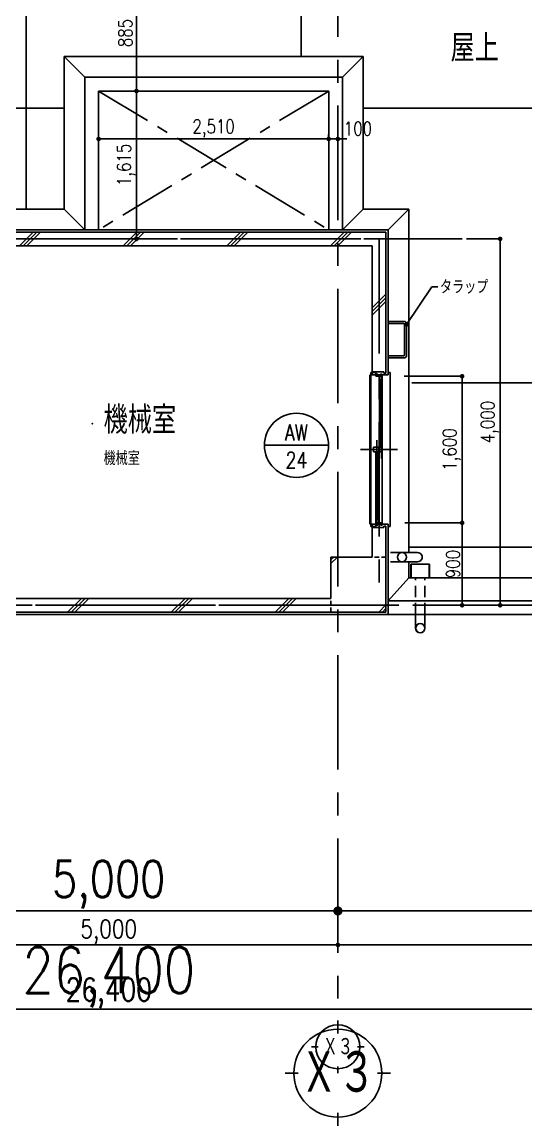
# Model space of a CAD drawing. Header units: millimetres. Extents: x 15495 to 166182, y -39946 to 18307.
# Drawn here: x 103404 to 108900, y -5754 to 6299 of the extents above; entities that cross this region are included whole.
import ezdxf
from ezdxf.enums import TextEntityAlignment as Align

# ---------------------------------------------------------------- set-up
doc = ezdxf.new("R2010")
doc.units = ezdxf.units.MM
doc.header["$LTSCALE"] = 1000
for name, pattern in [('CENTER', [2, 1.25, -0.25, 0.25, -0.25]), ('DASHED2', [0.375, 0.25, -0.125]), ('HIDDEN2', [0.1875, 0.125, -0.0625])]:
    doc.linetypes.add(name, pattern=pattern)
doc.layers.get('0').update_dxf_attribs({"linetype": 'CONTINUOUS'})
for name, color, linetype in [('DT_ID', 13, 'CONTINUOUS'), ('E_TEXT', 3, 'CONTINUOUS'), ('F_FITT1-100', 5, 'CONTINUOUS'), ('F_FITT1-50', 5, 'CONTINUOUS'), ('F_FITT2-100', 1, 'CONTINUOUS'), ('F_FITT2-50', 1, 'CONTINUOUS'), ('TRF-A_ELSE-100', 6, 'CONTINUOUS'), ('TRF-A_ELSE-50', 6, 'CONTINUOUS'), ('TRF-DT_ID-100', 13, 'CONTINUOUS'), ('TRF-E_DIM-100', 3, 'CONTINUOUS'), ('TRF-E_DIM-50', 3, 'CONTINUOUS'), ('TRF-E_GRID-100', 1, 'CENTER'), ('TRF-E_GRID-50', 1, 'CENTER'), ('TRF-E_TEXT-100', 3, 'CONTINUOUS'), ('TRF-E_TEXT-50', 3, 'CONTINUOUS'), ('TRF-F_FINI1-100', 190, 'CONTINUOUS'), ('TRF-F_FINI1-50', 190, 'CONTINUOUS'), ('TRF-F_FITT1-100', 5, 'CONTINUOUS'), ('TRF-F_FITT1-50', 5, 'CONTINUOUS'), ('TRF-F_FITT2-50', 1, 'CONTINUOUS'), ('TRF-F_HAT1-50', 9, 'CONTINUOUS'), ('TRF-F_HIDE-100', 12, 'CONTINUOUS'), ('TRF-F_HIDE-50', 12, 'CONTINUOUS'), ('TRF-H-AREA-50', 1, 'CENTER'), ('TRF-R_COLM-50', 7, 'CONTINUOUS'), ('TRF-R_EWALL-50', 7, 'CONTINUOUS')]:
    doc.layers.add(name, color=color, linetype=linetype)
doc.styles.add('DIM', font='romans.shx', dxfattribs={"width": 0.8, "bigfont": 'bigfont.shx'})
doc.styles.add('ROOM', font='romans.shx', dxfattribs={"width": 0.8, "bigfont": 'bigfont.shx'})
doc.styles.get("Standard").update_dxf_attribs({"font": 'txt.shx', "bigfont": 'bigfont.shx'})
doc.dimstyles.new('DIM100_4_3', dxfattribs={"dimscale": 100, "dimtxt": 4, "dimasz": 1, "dimexe": 0, "dimexo": 1, "dimgap": 0.5, "dimtad": 1, "dimdec": 1, "dimdsep": 46, "dimlunit": 6, "dimtxsty": 'DIM', "dimblk1": 'DOT', "dimblk2": 'DOT', "dimsah": 1, "dimcen": 1, "dimclrd": 256, "dimclre": 256, "dimclrt": 256, "dimadec": 0, "dimazin": 0, "dimtfac": 1, "dimtdec": 1, "dimtix": 1, "dimtmove": 2, "dimatfit": 3, "dimldrblk": 'DOT', "dimfxl": 1, "dimtvp": 0.833333, "dimtolj": 1, "dimarcsym": 0})
doc.dimstyles.new('DIM100_5_3', dxfattribs={"dimscale": 100, "dimtxt": 5, "dimasz": 1, "dimexe": 0, "dimexo": 1, "dimgap": 0.5, "dimtad": 1, "dimdec": 1, "dimdsep": 46, "dimlunit": 6, "dimtxsty": 'DIM', "dimblk1": 'DOT', "dimblk2": 'DOT', "dimsah": 1, "dimcen": 1, "dimclrd": 256, "dimclre": 256, "dimclrt": 256, "dimadec": 0, "dimazin": 0, "dimtfac": 1, "dimtdec": 1, "dimtix": 1, "dimtmove": 2, "dimatfit": 3, "dimldrblk": 'DOT', "dimfxl": 1, "dimtvp": 0.833333, "dimtolj": 1, "dimarcsym": 0})
doc.dimstyles.new('DIM50_3_3', dxfattribs={"dimscale": 50, "dimtxt": 3, "dimasz": 1, "dimexe": 0, "dimexo": 1, "dimgap": 0.5, "dimtad": 1, "dimdec": 1, "dimdsep": 46, "dimlunit": 6, "dimtxsty": 'DIM', "dimblk1": 'DOT', "dimblk2": 'DOT', "dimsah": 1, "dimcen": 1, "dimclrd": 256, "dimclre": 256, "dimclrt": 256, "dimadec": 0, "dimazin": 0, "dimtfac": 1, "dimtdec": 1, "dimtix": 1, "dimtmove": 2, "dimatfit": 3, "dimldrblk": 'DOT', "dimfxl": 1, "dimtvp": 0.833333, "dimtolj": 1, "dimarcsym": 0})
doc.dimstyles.new('DIM50_4_3', dxfattribs={"dimscale": 50, "dimtxt": 4, "dimasz": 1, "dimexe": 0, "dimexo": 1, "dimgap": 0.5, "dimtad": 1, "dimdec": 1, "dimdsep": 46, "dimlunit": 6, "dimtxsty": 'DIM', "dimblk1": 'DOT', "dimblk2": 'DOT', "dimsah": 1, "dimcen": 1, "dimclrd": 256, "dimclre": 256, "dimclrt": 256, "dimadec": 0, "dimazin": 0, "dimtfac": 1, "dimtdec": 1, "dimtix": 1, "dimtmove": 2, "dimatfit": 3, "dimldrblk": 'DOT', "dimfxl": 1, "dimtvp": 0.833333, "dimtolj": 1, "dimarcsym": 0})
doc.dimstyles.new('DIM50_5_3', dxfattribs={"dimscale": 50, "dimtxt": 5, "dimasz": 1, "dimexe": 0, "dimexo": 1, "dimgap": 0.5, "dimtad": 1, "dimdec": 1, "dimdsep": 46, "dimlunit": 6, "dimtxsty": 'DIM', "dimblk1": 'DOT', "dimblk2": 'DOT', "dimsah": 1, "dimcen": 1, "dimclrd": 256, "dimclre": 256, "dimclrt": 256, "dimadec": 0, "dimazin": 0, "dimtfac": 1, "dimtdec": 1, "dimtix": 1, "dimtmove": 2, "dimatfit": 3, "dimldrblk": 'DOT', "dimfxl": 1, "dimtvp": 0.833333, "dimtolj": 1, "dimarcsym": 0})
pattern_1 = [(45, (-248514.3, -39169.25), (-565.6854, 565.6854), []), (45, (-248474.3, -39169.25), (-565.6854, 565.6854), []), (45, (-248434.3, -39169.25), (-565.6854, 565.6854), [])]

# ---------------------------------------------------------------- blocks, each defined once
blk = doc.blocks.new('DOT')
at = {"color": 0, "linetype": 'ByBlock'}
blk.add_line((-0.5, 0), (-1, 0), dxfattribs=at)
at = {"color": 0, "linetype": 'ByBlock', "const_width": 0.5}
blk.add_lwpolyline([(-0.25, 0, 1), (0.25, 0, 1)], format="xyb", close=True, dxfattribs=at)
blk = doc.blocks.new('*D507')
at = {"layer": 'TRF-E_DIM-100', "lineweight": -2}
for p, q in [((91149, -3178), (91149, -4478)), ((117549, -3178), (117549, -4478)), ((91249, -4478), (117449, -4478))]:
    blk.add_line(p, q, dxfattribs=at)
at = {"layer": 'TRF-E_DIM-100', "lineweight": -2, "xscale": 100, "yscale": 100, "zscale": 100, "rotation": 180}
blk.add_blockref('DOT', (91149, -4478), dxfattribs=at)
at = {"layer": 'TRF-E_DIM-100', "lineweight": -2, "xscale": 100, "yscale": 100, "zscale": 100}
blk.add_blockref('DOT', (117549, -4478), dxfattribs=at)
at = {"layer": 'TRF-E_DIM-100', "insert": (104349, -4130), "char_height": 500, "attachment_point": 5, "style": 'DIM'}
blk.add_mtext('\\A1;26,400', dxfattribs=at)
blk = doc.blocks.new('_DOT')
at = {"color": 0, "linetype": 'ByBlock'}
blk.add_line((-0.5, 0), (-1, 0), dxfattribs=at)
at = {"color": 0, "linetype": 'ByBlock', "const_width": 0.5}
blk.add_lwpolyline([(-0.25, 0, 1), (0.25, 0, 1)], format="xyb", close=True, dxfattribs=at)
blk = doc.blocks.new('*D505')
at = {"layer": 'TRF-E_DIM-100', "lineweight": -2}
for p, q in [((106849, -2807), (106849, -3407)), ((117549, -2807), (117549, -3407)), ((106949, -3407), (117449, -3407))]:
    blk.add_line(p, q, dxfattribs=at)
at = {"layer": 'TRF-E_DIM-100', "lineweight": -2, "xscale": 100, "yscale": 100, "zscale": 100, "rotation": 180}
blk.add_blockref('DOT', (106849, -3407), dxfattribs=at)
at = {"layer": 'TRF-E_DIM-100', "lineweight": -2, "xscale": 100, "yscale": 100, "zscale": 100}
blk.add_blockref('DOT', (117549, -3407), dxfattribs=at)
at = {"layer": 'TRF-E_DIM-100', "insert": (112199, -3119), "char_height": 400, "attachment_point": 5, "style": 'DIM'}
blk.add_mtext('\\A1;10,700', dxfattribs=at)
blk = doc.blocks.new('*D509')
at = {"layer": 'TRF-E_DIM-100', "lineweight": -2}
for p, q in [((101849, -2807), (101849, -3407)), ((106849, -2807), (106849, -3407)), ((101949, -3407), (106749, -3407))]:
    blk.add_line(p, q, dxfattribs=at)
at = {"layer": 'TRF-E_DIM-100', "lineweight": -2, "xscale": 100, "yscale": 100, "zscale": 100, "rotation": 180}
blk.add_blockref('DOT', (101849, -3407), dxfattribs=at)
at = {"layer": 'TRF-E_DIM-100', "lineweight": -2, "xscale": 100, "yscale": 100, "zscale": 100}
blk.add_blockref('DOT', (106849, -3407), dxfattribs=at)
at = {"layer": 'TRF-E_DIM-100', "insert": (104349, -3119), "char_height": 400, "attachment_point": 5, "style": 'DIM'}
blk.add_mtext('\\A1;5,000', dxfattribs=at)
blk = doc.blocks.new("AW-1'_100")
at = {"layer": 'F_FITT1-100'}
for p, q in [((25, -100), (25, 815)), ((-205, 0), (200, 0)), ((-25, 100), (-25, -815))]:
    blk.add_line(p, q, dxfattribs=at)
at = {"layer": 'F_FITT2-100'}
for p, q in [((-100, -815), (-100, 815)), ((120, 815), (120, -815))]:
    blk.add_line(p, q, dxfattribs=at)
blk = doc.blocks.new('ROOM')
at = {"layer": 'DT_ID', "flags": 1}
for tag, p in [('室番号', (0, 500)), ('面積', (0, -500)), ('内装制限', (0, -1000)), ('仕上レベル', (0, -1500)), ('スラブレベル', (0, -2000)), ('天井高', (0, -2500)), ('床下地', (0, -3000)), ('床仕上', (0, -3500)), ('巾木高さ', (0, -4000)), ('巾木仕上', (0, -4500)), ('壁下地', (0, -5000)), ('壁仕上', (0, -5500)), ('天井下地', (0, -6000)), ('天井仕上', (0, -6500)), ('見切縁', (0, -7000)), ('備考', (0, -7500))]:
    blk.add_attdef(tag, p, '', height=300, dxfattribs=at)
at = {"layer": 'E_TEXT', "style": 'ROOM', "width": 0.8}
blk.add_attdef('室名', (0, 0), '', height=300, dxfattribs=at)
blk = doc.blocks.new('TATEGU-KIGOU')
at = {"color": 2}
blk.add_line((350, 0), (-350, 0), dxfattribs=at)
blk.add_circle((0, 0), 350, dxfattribs=at)
at = {"color": 2, "style": 'ROOM', "width": 0.8}
for tag, p in [('建具種別', (0, 52)), ('建具番号', (0, -250))]:
    blk.add_attdef(tag, text='', height=175, dxfattribs=at).set_placement(p, align=Align.CENTER)
at = {"flags": 1}
for tag, p in [('内法寸法（W）', (-414, -714)), ('内法寸法（H）', (-414, -1064)), ('階', (-374, -1414)), ('部屋名', (-374, -1787)), ('メーカー名', (-374, -2149)), ('値段', (-374, -2499)), ('重量', (-374, -2849)), ('建具形状', (-374, -3199)), ('開閉方式', (-374, -3549)), ('取付場所', (-374, -3899)), ('見込', (-374, -4296)), ('扉厚', (-374, -4646)), ('仕上', (-374, -4996)), ('ガラス', (-374, -5346)), ('建具金物', (-374, -5696)), ('枠形状', (-374, -6046)), ('沓摺形状', (-374, -6396)), ('特記事項', (-374, -6746)), ('防火性能', (-374, -7096))]:
    blk.add_attdef(tag, p, '', height=175, dxfattribs=at)
blk = doc.blocks.new('*D508')
at = {"layer": 'TRF-E_DIM-50', "lineweight": -2}
for p, q in [((91149, -3128), (91149, -4478)), ((117549, -3128), (117549, -4478)), ((91199, -4478), (117499, -4478))]:
    blk.add_line(p, q, dxfattribs=at)
at = {"layer": 'TRF-E_DIM-50', "lineweight": -2, "xscale": 50, "yscale": 50, "zscale": 50, "rotation": 180}
blk.add_blockref('DOT', (91149, -4478), dxfattribs=at)
at = {"layer": 'TRF-E_DIM-50', "lineweight": -2, "xscale": 50, "yscale": 50, "zscale": 50}
blk.add_blockref('DOT', (117549, -4478), dxfattribs=at)
at = {"layer": 'TRF-E_DIM-50', "insert": (104349, -4304), "char_height": 250, "attachment_point": 5, "style": 'DIM'}
blk.add_mtext('\\A1;26,400', dxfattribs=at)
blk = doc.blocks.new('*D506')
at = {"layer": 'TRF-E_DIM-50', "lineweight": -2}
for p, q in [((106849, -3128), (106849, -3778)), ((117549, -3128), (117549, -3778)), ((106899, -3778), (117499, -3778))]:
    blk.add_line(p, q, dxfattribs=at)
at = {"layer": 'TRF-E_DIM-50', "lineweight": -2, "xscale": 50, "yscale": 50, "zscale": 50, "rotation": 180}
blk.add_blockref('DOT', (106849, -3778), dxfattribs=at)
at = {"layer": 'TRF-E_DIM-50', "lineweight": -2, "xscale": 50, "yscale": 50, "zscale": 50}
blk.add_blockref('DOT', (117549, -3778), dxfattribs=at)
at = {"layer": 'TRF-E_DIM-50', "insert": (112199, -3634), "char_height": 200, "attachment_point": 5, "style": 'DIM'}
blk.add_mtext('\\A1;10,700', dxfattribs=at)
blk = doc.blocks.new('*D510')
at = {"layer": 'TRF-E_DIM-50', "lineweight": -2}
for p, q in [((101849, -3128), (101849, -3778)), ((106849, -3128), (106849, -3778)), ((101899, -3778), (106799, -3778))]:
    blk.add_line(p, q, dxfattribs=at)
at = {"layer": 'TRF-E_DIM-50', "lineweight": -2, "xscale": 50, "yscale": 50, "zscale": 50, "rotation": 180}
blk.add_blockref('DOT', (101849, -3778), dxfattribs=at)
at = {"layer": 'TRF-E_DIM-50', "lineweight": -2, "xscale": 50, "yscale": 50, "zscale": 50}
blk.add_blockref('DOT', (106849, -3778), dxfattribs=at)
at = {"layer": 'TRF-E_DIM-50', "insert": (104349, -3634), "char_height": 200, "attachment_point": 5, "style": 'DIM'}
blk.add_mtext('\\A1;5,000', dxfattribs=at)
blk = doc.blocks.new('*D478')
at = {"layer": 'TRF-E_DIM-50', "lineweight": -2}
for p, q in [((104602, 5546), (104652, 5546)), ((104652, 3981), (104652, 5496)), ((104602, 3931), (104652, 3931))]:
    blk.add_line(p, q, dxfattribs=at)
at = {"layer": 'TRF-E_DIM-50', "lineweight": -2, "xscale": 50, "yscale": 50, "zscale": 50}
for p, rotation in [((104652, 5546), 90), ((104652, 3931), 270)]:
    blk.add_blockref('DOT', p, dxfattribs=dict(at, rotation=rotation))
at = {"layer": 'TRF-E_DIM-50', "insert": (104538, 4739), "char_height": 150, "attachment_point": 5, "rotation": 90, "style": 'DIM'}
blk.add_mtext('\\A1;1,615', dxfattribs=at)
blk = doc.blocks.new('AW-24_50')
at = {"layer": 'F_FITT1-50'}
for p, q in [((-135, 1654.999375), (-190, 1654.999375)), ((-190, 1629.999375), (-190, 1654.999375)), ((-135, 1629.999375), (-190, 1629.999375)), ((-135, 1654.999375), (-135, 1639.999375)), ((-115, 1639.999375), (-135, 1639.999375)), ((-135, 1639.999375), (-135, 1614.999375)), ((-65, 1614.999375), (-135, 1614.999375)), ((-126, 1614.999375), (-126, 1576.999375)), ((-104, 1576.999375), (-126, 1576.999375)), ((-115, 1576.999375), (-115, 839.999125)), ((-104, 1614.999375), (-104, 1576.999375)), ((-65, 1639.999375), (-85, 1639.999375)), ((-65, 1639.999375), (-65, 1614.999375)), ((-161.5, 839.999125), (-161.5, 789.999125)), ((-104, 839.999125), (-161.5, 839.999125)), ((-161.5, 789.999125), (-104, 789.999125)), ((-126, 789.999125), (-126, 839.999125)), ((-104, 789.999125), (-104, 839.999125)), ((-96, 839.999125), (-96, 789.999125)), ((-74, 839.999125), (-96, 839.999125)), ((-96, 789.999125), (-74, 789.999125)), ((-85, 52.999375), (-85, 789.999125)), ((-74, 789.999125), (-74, 839.999125)), ((-65, 14.999375), (-135, 14.999375)), ((-135, -10.000625), (-135, 14.999375)), ((-96, 14.999375), (-96, 52.999375)), ((-74, 52.999375), (-96, 52.999375)), ((-74, 14.999375), (-74, 52.999375)), ((-65, -10.000625), (-65, 14.999375)), ((-135, -0.000625), (-190, -0.000625)), ((-190, -0.000625), (-190, -25.000625)), ((-135, -25.000625), (-190, -25.000625)), ((-135, -25.000625), (-135, -10.000625)), ((-115, -10.000625), (-135, -10.000625)), ((-85, -10.000625), (-65, -10.000625))]:
    blk.add_line(p, q, dxfattribs=at)
at = {"layer": 'F_FITT2-50'}
for p, q in [((-190, -0.000625), (-190, 1629.999375)), ((-135, 1614.999375), (-135, 839.999125)), ((-126, 1614.999375), (-126, 839.999125)), ((-104, 1614.999375), (-104, 839.999125)), ((-65, 14.999375), (-65, 1614.999375)), ((0, 1654.99875), (20, 1654.99875)), ((20, -25), (20, 1654.99875)), ((-96, 52.999375), (-96, 789.999125)), ((-74, 52.999375), (-74, 789.999125)), ((0, -25), (20, -25))]:
    blk.add_line(p, q, dxfattribs=at)
blk = doc.blocks.new('*D480')
at = {"layer": 'TRF-E_DIM-50', "lineweight": -2}
for p, q in [((107573, 2431), (108204, 2431)), ((108204, 881), (108204, 2381)), ((107580, 831), (108204, 831))]:
    blk.add_line(p, q, dxfattribs=at)
at = {"layer": 'TRF-E_DIM-50', "lineweight": -2, "xscale": 50, "yscale": 50, "zscale": 50}
for p, rotation in [((108204, 2431), 90), ((108204, 831), 270)]:
    blk.add_blockref('DOT', p, dxfattribs=dict(at, rotation=rotation))
at = {"layer": 'TRF-E_DIM-50', "insert": (108090, 1631), "char_height": 150, "attachment_point": 5, "rotation": 90, "style": 'DIM'}
blk.add_mtext('\\A1;1,600', dxfattribs=at)
blk = doc.blocks.new('*D479')
at = {"layer": 'TRF-E_DIM-50', "lineweight": -2}
for p, q in [((108253, 3931), (108619, 3931)), ((108619, -19), (108619, 3881)), ((108166, -69), (108619, -69))]:
    blk.add_line(p, q, dxfattribs=at)
at = {"layer": 'TRF-E_DIM-50', "lineweight": -2, "xscale": 50, "yscale": 50, "zscale": 50}
for p, rotation in [((108619, 3931), 90), ((108619, -69), 270)]:
    blk.add_blockref('DOT', p, dxfattribs=dict(at, rotation=rotation))
at = {"layer": 'TRF-E_DIM-50', "insert": (108505, 1931), "char_height": 150, "attachment_point": 5, "rotation": 90, "style": 'DIM'}
blk.add_mtext('\\A1;4,000', dxfattribs=at)
blk = doc.blocks.new('*D481')
at = {"layer": 'TRF-E_DIM-50', "lineweight": -2}
for p, q in [((107580, 831), (108204, 831)), ((108204, -19), (108204, 781)), ((107972, -69), (108204, -69))]:
    blk.add_line(p, q, dxfattribs=at)
at = {"layer": 'TRF-E_DIM-50', "lineweight": -2, "xscale": 50, "yscale": 50, "zscale": 50}
for p, rotation in [((108204, 831), 90), ((108204, -69), 270)]:
    blk.add_blockref('DOT', p, dxfattribs=dict(at, rotation=rotation))
at = {"layer": 'TRF-E_DIM-50', "insert": (108104, 381), "char_height": 150, "attachment_point": 5, "rotation": 90, "style": 'DIM'}
blk.add_mtext('\\A1;900', dxfattribs=at)
blk = doc.blocks.new('*D483')
at = {"layer": 'TRF-E_DIM-50', "lineweight": -2}
for p, q in [((106748, 5072), (106748, 5022)), ((104238, 4972), (104238, 5022)), ((106698, 5022), (104288, 5022))]:
    blk.add_line(p, q, dxfattribs=at)
at = {"layer": 'TRF-E_DIM-50', "lineweight": -2, "xscale": 50, "yscale": 50, "zscale": 50, "rotation": 180}
blk.add_blockref('DOT', (104238, 5022), dxfattribs=at)
at = {"layer": 'TRF-E_DIM-50', "lineweight": -2, "xscale": 50, "yscale": 50, "zscale": 50}
blk.add_blockref('DOT', (106748, 5022), dxfattribs=at)
at = {"layer": 'TRF-E_DIM-50', "insert": (105493, 5136), "char_height": 150, "attachment_point": 5, "style": 'DIM'}
blk.add_mtext('\\A1;2,510', dxfattribs=at)
blk = doc.blocks.new('*D482')
at = {"layer": 'TRF-E_DIM-50', "lineweight": -2}
for p, q in [((104635, 6431), (104652, 6431)), ((104652, 5596), (104652, 6381)), ((104635, 5546), (104652, 5546))]:
    blk.add_line(p, q, dxfattribs=at)
at = {"layer": 'TRF-E_DIM-50', "lineweight": -2, "xscale": 50, "yscale": 50, "zscale": 50}
for p, rotation in [((104652, 6431), 90), ((104652, 5546), 270)]:
    blk.add_blockref('DOT', p, dxfattribs=dict(at, rotation=rotation))
at = {"layer": 'TRF-E_DIM-50', "insert": (104530, 6179), "char_height": 150, "attachment_point": 5, "rotation": 90, "style": 'DIM'}
blk.add_mtext('\\A1;885', dxfattribs=at)
blk = doc.blocks.new('*D484')
at = {"layer": 'TRF-E_DIM-50', "lineweight": -2}
for p, q in [((106748, 5072), (106748, 5022)), ((106848, 5072), (106848, 5022)), ((106698, 5022), (106648, 5022)), ((106848, 5022), (106748, 5022)), ((106898, 5022), (106948, 5022))]:
    blk.add_line(p, q, dxfattribs=at)
at = {"layer": 'TRF-E_DIM-50', "lineweight": -2, "xscale": 50, "yscale": 50, "zscale": 50}
blk.add_blockref('DOT', (106748, 5022), dxfattribs=at)
at = {"layer": 'TRF-E_DIM-50', "lineweight": -2, "xscale": 50, "yscale": 50, "zscale": 50, "rotation": 180}
blk.add_blockref('DOT', (106848, 5022), dxfattribs=at)
at = {"layer": 'TRF-E_DIM-50', "insert": (107067, 5136), "char_height": 150, "attachment_point": 5, "style": 'DIM'}
blk.add_mtext('\\A1;100', dxfattribs=at)
blk = doc.blocks.new('TRF-BLOCK_100')
at = {"layer": 'TRF-A_ELSE-100'}
for p, q in [((15299.99, 5990), (15300, 9820)), ((12299.99, 4325), (12300, 6925)), ((12715, 5990), (12715, 4325)), ((12715, 5990), (15975, 5990)), ((12940, 5765), (12715, 5990)), ((15750, 5765), (15975, 5990)), ((15975, 5990), (15975, 4325)), ((12940, 5765), (12940, 4100)), ((12940, 5765), (15750, 5765)), ((15750, 5765), (15750, 4100)), ((13090, 5615), (13090, 4100)), ((13090, 5615), (15600, 5615)), ((15600, 5615), (15600, 4100)), ((299.99, 5428.15), (12715, 5428.15)), ((15975, 5428.15), (26100, 5428.15)), ((12715, 4325), (10400, 4325)), ((12940, 4100), (12715, 4325)), ((15750, 4100), (15975, 4325)), ((16475, 4325), (15975, 4325)), ((16250, 4100), (16475, 4325)), ((16475, 575.04), (16475, 4325)), ((12889.93, 4100), (12889.93, 4100)), ((12890, 4100), (12890, 4100)), ((16250, 3100), (16416, 3100)), ((16250, 3100), (16416, 3100)), ((16250, 3078), (16416, 3078)), ((16250, 3078), (16416, 3078)), ((16428, 2734), (16428, 3066)), ((16428, 2734), (16428, 3066)), ((16450, 2734), (16450, 3066)), ((16450, 2734), (16450, 3066)), ((16250, 2722), (16416, 2722)), ((16250, 2722), (16416, 2722)), ((16250, 2700), (16416, 2700)), ((16250, 2700), (16416, 2700)), ((16508.55, 2428.15), (26100, 2428.15)), ((16475, 635), (26100, 635)), ((16570.59, 575.04), (16399.93, 575.04)), ((16570.59, 575.04), (16420.59, 575.04)), ((16570.59, 475.04), (16399.93, 475.04)), ((16570.59, 475.04), (16420.59, 475.04)), ((16475, 300), (16475, 475.04)), ((16497.67, 300), (16497.67, 450)), ((16697.67, 450), (16497.67, 450)), ((16697.67, 300), (16697.67, 450)), ((16250, 50), (16475, 300)), ((16250, 50), (16475, 300)), ((16475, 300), (26100, 300)), ((16250, 50), (26350, 50)), ((16250, -100), (26500, -100)), ((16547.67, -250), (16547.67, -100)), ((16647.67, -250), (16647.67, -100))]:
    blk.add_line(p, q, dxfattribs=at)
at = {"layer": 'TRF-A_ELSE-100', "linetype": 'HIDDEN2'}
for p, q in [((16399.93, 575.04), (16250, 575.04)), ((16399.93, 475.04), (16250, 475.04)), ((16547.67, -100), (16547.67, 300)), ((16647.67, -100), (16647.67, 300))]:
    blk.add_line(p, q, dxfattribs=at)
at = {"layer": 'TRF-A_ELSE-100'}
for centre in [(16399.93, 525.04), (16399.93, 525.04), (16597.67, -250)]:
    blk.add_circle(centre, 50, dxfattribs=at)
for centre, radius, start, end in [((16416, 3066), 34, 0, 90), ((16416, 3066), 34, 0, 90), ((16416, 3066), 12, 0, 90), ((16416, 3066), 12, 0, 90), ((16416, 2734), 12, 270, 0), ((16416, 2734), 34, 270, 0), ((16416, 2734), 34, 270, 0), ((16416, 2734), 12, 270, 0), ((16570.59, 525.04), 50, 268.480357, 91.519643)]:
    blk.add_arc(centre, radius, start, end, dxfattribs=at)
at = {"layer": 'TRF-E_GRID-100'}
for p, q in [((15699.93, 15455), (15699.93, -4653.96)), ((31863.65, 0), (-4082.3, 0))]:
    blk.add_line(p, q, dxfattribs=at)
at = {"layer": 'TRF-E_GRID-100', "color": 3, "linetype": 'Continuous'}
for p, q in [((15700, -4532.96), (15700, -4676.96)), ((15124, -5108.96), (15268, -5108.96)), ((16132, -5108.96), (16276, -5108.96)), ((15700, -5540.96), (15700, -5684.96))]:
    blk.add_line(p, q, dxfattribs=at)
blk.add_circle((15700, -5108.96), 480, dxfattribs=at)
at = {"layer": 'TRF-F_FINI1-100'}
for p, q in [((16250, 4100), (10625, 4100)), ((16250, 2515), (16250, 4100)), ((10775, 3925), (16075, 3925)), ((16075, 2515), (16075, 3925)), ((16075, 2515), (16250, 2515)), ((16075, 525), (16075, 885)), ((16075, 885), (16250, 885)), ((16250, -100), (16250, 885)), ((16075, 525), (15625, 525)), ((15625, 75), (15625, 525)), ((10775, 75), (15625, 75)), ((10000, -100), (16250, -100))]:
    blk.add_line(p, q, dxfattribs=at)
at = {"layer": 'TRF-F_FITT1-100'}
blk.add_point((13020, 1982.79), dxfattribs=at)
at = {"layer": 'TRF-F_HIDE-100', "linetype": 'CENTER', "ltscale": 0.5}
for p, q in [((13090, 5615), (15600, 4100)), ((15600, 5615), (13090, 4100))]:
    blk.add_line(p, q, dxfattribs=at)
at = {"layer": 'TRF-DT_ID-100'}
blk.add_blockref('TATEGU-KIGOU', (15248.51, 1746.68), dxfattribs=at).add_auto_attribs({'建具種別': 'AW', '建具番号': '24'})
at = {"layer": 'TRF-E_TEXT-100'}
ref = blk.add_blockref('ROOM', (13144, 1872.11), dxfattribs=at)
ref.add_attrib('室名', '機械室', (13144, 1872.11), dxfattribs={"height": 300, "style": 'ROOM', "width": 0.8})
at = {"layer": 'TRF-F_FITT1-100'}
blk.add_blockref("AW-1'_100", (16150.48, 1701.26), dxfattribs=at)
at = {"layer": 'TRF-E_GRID-100', "color": 3, "linetype": 'Continuous', "width": 0.75}
blk.add_text('Ｘ３', height=500, dxfattribs=at).set_placement((15700, -5108.96), align=Align.MIDDLE)
at = {"layer": 'TRF-E_TEXT-100', "style": 'ROOM', "width": 0.8}
blk.add_text('屋上', height=300, dxfattribs=at).set_placement((16928.98, 5934.3))
at = {"layer": 'TRF-E_DIM-100'}
for base, p1, p2, dimstyle, picture, middle in [((15700, -3338.31), (10700, -2638.31), (15700, -2638.31), 'DIM100_4_3', '*D509', (13200, -3050.21)), ((26400, -3338.31), (15700, -2638.31), (26400, -2638.31), 'DIM100_4_3', '*D505', (21050, -3050.21)), ((26400, -4408.96), (0, -3008.96), (26400, -3008.96), 'DIM100_5_3', '*D507', (13200, -4061.34))]:
    dim = blk.add_linear_dim(base=base, p1=p1, p2=p2, dimstyle=dimstyle, dxfattribs=at)
    dim.commit()
    dim.dimension.update_dxf_attribs({"geometry": picture, "text_midpoint": middle, "insert": (-91148.54, 69)})
blk = doc.blocks.new('TRF-BLOCK_50')
at = {"layer": 'TRF-F_HAT1-50'}
h = blk.add_hatch(dxfattribs=at)
h.set_pattern_fill('RC4', color=256, scale=40, style=0)
h.set_pattern_definition(pattern_1)
h.paths.add_polyline_path([(10700, 3250), (8650, 3250), (8650, 3175), (10700, 3175)])
h.paths.add_polyline_path([(10700, 4075), (10650, 4075), (10650, 3325), (8650, 3325), (8650, 3250), (10700, 3250)])
h.paths.add_polyline_path([(10775, 3925), (15699.93, 3925), (15699.93, 4075), (10700, 4075), (10700, 3250), (10775, 3250)])
h.paths.add_polyline_path([(10775, 3250), (10700, 3250), (10700, 3175), (10775, 3175)])
h = blk.add_hatch(dxfattribs=at)
h.set_pattern_fill('RC4', color=256, scale=40, style=0)
h.set_pattern_definition(pattern_1)
h.paths.add_polyline_path([(16225, 4075), (15700, 4075), (15700, 3925), (16075, 3925), (16075, 2550.01), (16200.04, 2550), (16200.04, 2535), (16225, 2535)])
h = blk.add_hatch(dxfattribs=at)
h.set_pattern_fill('RC4', color=256, scale=40, style=0)
h.set_pattern_definition(pattern_1)
h.paths.add_polyline_path([(15625, 75), (10775, 75), (10775, 0), (15625, 0)])
h.paths.add_polyline_path([(15625, 0), (10775, 0), (10775, -75), (15625, -75)])
h.paths.add_polyline_path([(16225, 0), (15699.93, 0), (15699.93, -75), (16225, -75)])
h.paths.add_polyline_path([(16225, 525), (16075, 525), (15699.93, 525), (15699.93, 0), (16225, 0)])
h.paths.add_polyline_path([(15699.93, 525), (15625, 525), (15625, 75), (15625, 0), (15699.93, 0)])
h.paths.add_polyline_path([(15699.93, 0), (15625, 0), (15625, -75), (15699.93, -75)])
h.paths.add_polyline_path([(16225, 865), (16200, 865), (16200, 850), (16075, 850), (16075, 525), (16225, 525)])
at = {"layer": 'TRF-A_ELSE-50'}
for p, q in [((15299.99, 5990), (15300, 9820)), ((12299.99, 4325), (12300, 6925)), ((12714.93, 5990), (12714.93, 4325)), ((12714.93, 5990), (15975, 5990)), ((12939.93, 5765), (12714.93, 5990)), ((15750, 5765), (15975, 5990)), ((15975, 5990), (15975, 4325)), ((12939.93, 5765), (12939.93, 4100)), ((12939.93, 5765), (15750, 5765)), ((15750, 5765), (15750, 4100)), ((13089.93, 5615), (13089.93, 4100)), ((13089.93, 5615), (15600, 5615)), ((15599.93, 5615), (15599.93, 4100)), ((299.99, 5428.15), (12714.93, 5428.15)), ((15975, 5428.15), (26100, 5428.15)), ((12714.93, 4325), (10400, 4325)), ((12939.93, 4100), (12714.93, 4325)), ((15750, 4100), (15975, 4325)), ((16475, 4325), (15975, 4325)), ((16250, 4100), (16475, 4325)), ((16475, 575.04), (16475, 4325)), ((16250, 3100), (16416, 3100)), ((16250, 3100), (16416, 3100)), ((16250, 3078), (16416, 3078)), ((16250, 3078), (16416, 3078)), ((16428, 2734), (16428, 3066)), ((16428, 2734), (16428, 3066)), ((16450, 2734), (16450, 3066)), ((16450, 2734), (16450, 3066)), ((16250, 2722), (16416, 2722)), ((16250, 2722), (16416, 2722)), ((16250, 2700), (16416, 2700)), ((16250, 2700), (16416, 2700)), ((16508.55, 2428.15), (26100, 2428.15)), ((16475, 635), (26100, 635)), ((16570.59, 575.04), (16399.93, 575.04)), ((16570.59, 575.04), (16420.59, 575.04)), ((16570.59, 475.04), (16399.93, 475.04)), ((16570.59, 475.04), (16420.59, 475.04)), ((16475, 300), (16475, 475.04)), ((16498.78, 300), (16498.78, 450)), ((16698.78, 450), (16498.78, 450)), ((16698.78, 300), (16698.78, 450)), ((16475, 300), (26100, 300)), ((16250, 50), (26350, 50)), ((16250, -100), (26500, -100)), ((16548.78, -250), (16548.78, -100)), ((16648.78, -250), (16648.78, -100))]:
    blk.add_line(p, q, dxfattribs=at)
at = {"layer": 'TRF-A_ELSE-50', "linetype": 'HIDDEN2'}
for p, q in [((16399.93, 575.04), (16250, 575.04)), ((16399.93, 475.04), (16250, 475.04)), ((16548.78, -100), (16548.78, 300)), ((16648.78, -100), (16648.78, 300))]:
    blk.add_line(p, q, dxfattribs=at)
at = {"layer": 'TRF-A_ELSE-50'}
for centre in [(16399.93, 525.04), (16399.93, 525.04), (16598.78, -250)]:
    blk.add_circle(centre, 50, dxfattribs=at)
for centre, radius, start, end in [((16416, 3066), 34, 0, 90), ((16416, 3066), 34, 0, 90), ((16416, 3066), 12, 0, 90), ((16416, 3066), 12, 0, 90), ((16416, 2734), 12, 270, 0), ((16416, 2734), 34, 270, 0), ((16416, 2734), 34, 270, 0), ((16416, 2734), 12, 270, 0), ((16570.59, 525.04), 50, 268.480357, 91.519643)]:
    blk.add_arc(centre, radius, start, end, dxfattribs=at)
at = {"layer": 'TRF-E_GRID-50'}
for p, q in [((15699.93, 15455), (15699.93, -4653.96)), ((9982.31, 4000), (17054.75, 4000)), ((31766.28, 0), (-4179.67, 0))]:
    blk.add_line(p, q, dxfattribs=at)
at = {"layer": 'TRF-E_GRID-50', "color": 3, "linetype": 'Continuous'}
for p, q in [((15700, -4532.96), (15700, -4604.96)), ((15412, -4820.96), (15484, -4820.96)), ((15916, -4820.96), (15988, -4820.96)), ((15700, -5036.96), (15700, -5108.96))]:
    blk.add_line(p, q, dxfattribs=at)
blk.add_circle((15700, -4820.96), 240, dxfattribs=at)
at = {"layer": 'TRF-F_FINI1-50'}
for p, q in [((16250, 4100), (10625, 4100)), ((16250, 2515), (16250, 4100)), ((16185, 2515), (16250, 2515)), ((16185, 885), (16250, 885)), ((16250, -100), (16250, 885)), ((10000, -100), (16250, -100))]:
    blk.add_line(p, q, dxfattribs=at)
at = {"layer": 'TRF-F_FITT2-50'}
blk.add_line((16115, 900), (16115, 1675), dxfattribs=at)
at = {"layer": 'TRF-F_HIDE-50', "linetype": 'CENTER', "ltscale": 0.5}
for p, q in [((15600, 5615), (13089.93, 4100)), ((13089.93, 5615), (15600, 4100))]:
    blk.add_line(p, q, dxfattribs=at)
at = {"layer": 'TRF-H-AREA-50'}
blk.add_lwpolyline([(10700, 4000), (16150, 4000), (16150, 0), (10700, 0)], close=True, dxfattribs=at)
at = {"layer": 'TRF-R_COLM-50'}
for p, q in [((15625, 75), (15625, 525)), ((16075, 525), (15625, 525)), ((16225, 525), (16225, -75)), ((16225, -75), (15625, -75))]:
    blk.add_line(p, q, dxfattribs=at)
at = {"layer": 'TRF-R_COLM-50', "linetype": 'DASHED2', "ltscale": 0.2}
for p, q in [((16225, 525), (16075, 525)), ((15625, 125), (15625, -75))]:
    blk.add_line(p, q, dxfattribs=at)
at = {"layer": 'TRF-R_EWALL-50'}
for p, q in [((16225, 4075), (10650, 4075)), ((16225, 2535), (16225, 4075)), ((10775, 3925), (16075, 3925)), ((16075, 2550.01), (16075, 3925)), ((16200.04, 2550), (16075, 2550.01)), ((16200.04, 2535), (16200.04, 2550)), ((16200.04, 2535), (16225, 2535)), ((16075, 525), (16075, 850)), ((16200, 850), (16075, 850)), ((16200, 865), (16225, 865)), ((16200, 865), (16200, 850)), ((16225, 525), (16225, 865)), ((10775, 75), (15625, 75)), ((10775, -75), (15625, -75))]:
    blk.add_line(p, q, dxfattribs=at)
at = {"layer": 'TRF-E_TEXT-50'}
ref = blk.add_blockref('ROOM', (13144, 1530.19), dxfattribs=dict(at, xscale=0.5, yscale=0.5, zscale=0.5))
ref.add_attrib('室名', '機械室', (13144, 1530.19), dxfattribs={"height": 150, "style": 'ROOM', "width": 0.8})
at = {"layer": 'TRF-F_FITT1-50', "xscale": -1, "rotation": 180}
blk.add_blockref('AW-24_50', (16250, 2515), dxfattribs=at)
at = {"layer": 'TRF-E_DIM-50', "insert": (16813.92, 3550.58), "char_height": 150, "attachment_point": 1, "style": 'DIM'}
blk.add_mtext('\\A1;タラップ', dxfattribs=at)
at = {"layer": 'TRF-E_GRID-50', "color": 3, "linetype": 'Continuous', "width": 0.75}
blk.add_text('Ｘ３', height=200, dxfattribs=at).set_placement((15700, -4820.96), align=Align.MIDDLE)
at = {"layer": 'TRF-E_DIM-50'}
dim = blk.add_linear_dim(base=(13503.43, 6500), p1=(13536.45, 5615), p2=(13536.45, 6500), angle=90, dimstyle='DIM50_3_3', dxfattribs=at)
dim.commit()
dim.dimension.update_dxf_attribs({"geometry": '*D482', "text_midpoint": (13381.66, 6247.92), "dimtype": 128, "insert": (-91148.54, 69)})
for base, p1, p2, picture, middle in [((13503.43, 5615), (13503.43, 4000), (13503.43, 5615), '*D478', (13389.15, 4807.5)), ((17470.57, 4000), (16967.21, 0), (17054.75, 4000), '*D479', (17356.28, 2000)), ((17055.69, 2500), (16381.64, 900), (16374.41, 2500), '*D480', (16941.4, 1700)), ((17055.69, 900), (16773.42, 0), (16381.64, 900), '*D481', (16955.69, 450))]:
    dim = blk.add_linear_dim(base=base, p1=p1, p2=p2, angle=90, dimstyle='DIM50_3_3', dxfattribs=at)
    dim.commit()
    dim.dimension.update_dxf_attribs({"geometry": picture, "text_midpoint": middle, "insert": (-91148.54, 69)})
for base, p1, p2, dimstyle, picture, middle in [((13089.93, 5090.95), (15599.93, 5090.95), (13089.93, 5090.95), 'DIM50_3_3', '*D483', (14344.93, 5205.23)), ((26400, -4408.96), (0, -3008.96), (26400, -3008.96), 'DIM50_5_3', '*D508', (13200, -4235.15)), ((15700, -3708.96), (10700, -3008.96), (15700, -3008.96), 'DIM50_4_3', '*D510', (13200, -3564.91)), ((26400, -3708.96), (15700, -3008.96), (26400, -3008.96), 'DIM50_4_3', '*D506', (21050, -3564.91))]:
    dim = blk.add_linear_dim(base=base, p1=p1, p2=p2, dimstyle=dimstyle, dxfattribs=at)
    dim.commit()
    dim.dimension.update_dxf_attribs({"geometry": picture, "text_midpoint": middle, "insert": (-91148.54, 69)})
dim = blk.add_linear_dim(base=(15599.93, 5090.95), p1=(15699.93, 5090.95), p2=(15599.93, 5090.95), dimstyle='DIM50_3_3', dxfattribs=at)
dim.commit()
dim.dimension.update_dxf_attribs({"geometry": '*D484', "text_midpoint": (15918.24, 5205.46), "dimtype": 128, "insert": (-91148.54, 69)})
at = {"layer": 'TRF-E_DIM-50', "annotation_type": 0, "has_hookline": 1, "hookline_direction": 0, "text_width": 528}
blk.add_leader([(16450, 3066), (16726.6, 3475.58), (16788.92, 3475.58)], dimstyle='DIM50_3_3', override={"dimgap": 0.5, "dimtad": 0}, dxfattribs=at)

msp = doc.modelspace()

# ---------------------------------------------------------------- block references
for name in ['TRF-BLOCK_100', 'TRF-BLOCK_50']:
    msp.add_blockref(name, (91149, -69))

doc.saveas('drawing.dxf')
